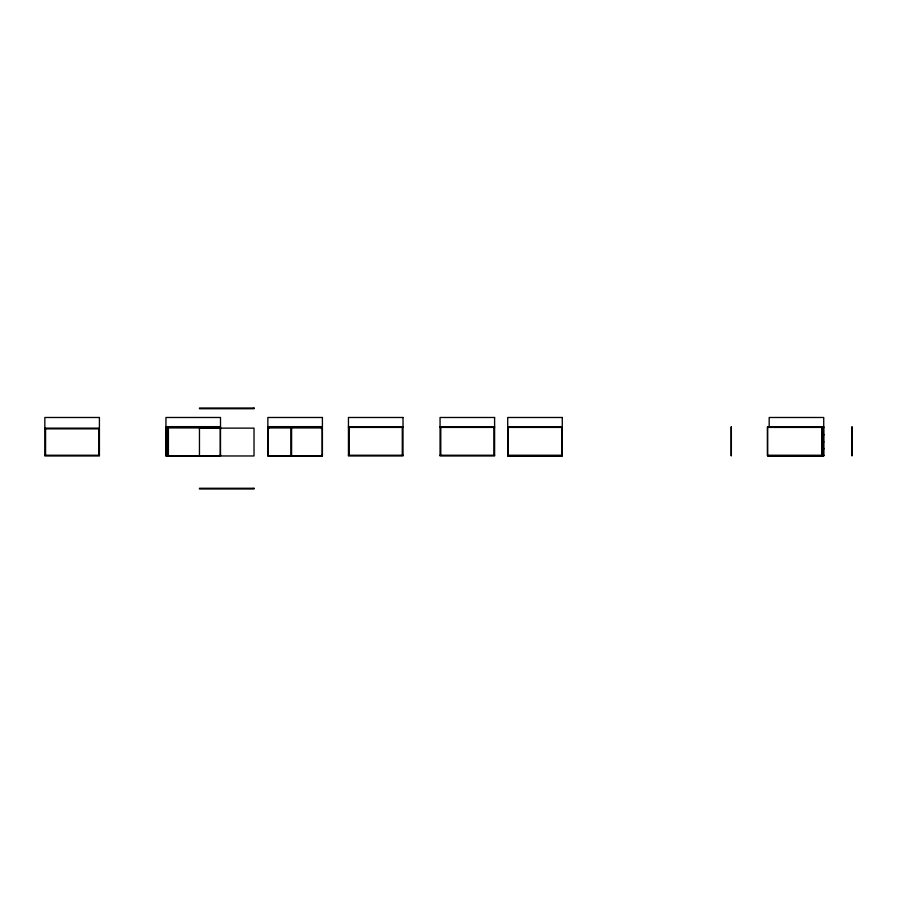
<?xml version="1.0" encoding="UTF-8"?>
<svg xmlns="http://www.w3.org/2000/svg" width="897" height="897" viewBox="0 0 897 897"><rect width="100%" height="100%" fill="white"/><g stroke="black" fill="none" stroke-linecap="round" stroke-linejoin="round"><path stroke-width="1.35" d="M507.713 449.15L507.713 448.276M507.713 442.199L507.937 441.324M507.713 435.236L507.713 434.372M562.273 449.15L562.273 448.276M562.273 442.199L562.049 441.324M562.273 435.236L562.273 434.372M823.726 449.15L823.726 448.276M823.726 442.199L823.513 441.324M823.726 435.236L823.726 434.372M220.505 426.647L166.158 426.647L166.158 455.743M322.404 426.647L268.068 426.647L268.068 455.743M348.451 426.68L403.011 426.68M440.057 426.68L494.606 426.68M507.937 426.68L562.049 426.68M767.63 426.68L823.513 426.68M166.158 426.871L220.505 426.871M268.068 426.871L322.404 426.871M507.713 426.905L562.273 426.905M767.417 426.905L823.726 426.905M348.451 427.409L403.011 427.409M440.057 427.409L494.606 427.409M507.713 427.409L562.273 427.409M823.726 427.409L767.417 427.409L767.417 455.239L823.726 455.239M165.945 427.925L220.505 427.925M267.855 427.925L322.404 427.925M44.85 428.138L99.41 428.138M44.85 428.867L99.41 428.867M44.85 455.239L99.41 455.239M348.451 455.239L403.011 455.239M440.057 455.239L494.606 455.239M507.713 455.239L562.273 455.239M165.945 455.743L220.505 455.743M267.855 455.743L322.404 455.743M507.713 455.743L562.273 455.743M767.417 455.743L823.726 455.743M767.63 455.968L823.726 455.968L823.726 417.486L769.178 417.486L769.178 427.409M852.15 426.905L852.15 455.743M851.937 426.905L851.937 455.743M823.513 426.905L823.513 455.743M821.966 427.409L821.966 455.239M821.753 427.409L821.753 455.239M767.63 427.409L767.63 455.239M731.347 426.905L731.347 455.743M731.133 426.905L731.133 455.743M562.049 426.905L562.049 455.743M507.937 426.905L507.937 455.743M493.888 427.409L493.888 455.239M440.786 427.409L440.786 455.239M402.282 427.409L402.282 455.239M349.18 427.409L349.18 455.239M322.191 427.925L322.191 455.743M220.505 455.968L220.505 417.486L165.945 417.486L165.945 455.968L254.019 455.968L254.019 428.138L199.459 428.138L199.459 455.968M220.281 427.925L220.281 455.743M98.681 428.867L98.681 455.239M45.579 428.867L45.579 455.239M167.223 455.743A1.278 1.278 0 0 1 165.945 454.476M220.505 454.476A1.278 1.278 0 0 1 219.227 455.743M219.227 427.925A1.278 1.278 0 0 1 220.505 429.192M165.945 429.192A1.278 1.278 0 0 1 167.223 427.925M269.122 455.743A1.278 1.278 0 0 1 267.855 454.476M322.404 454.476A1.278 1.278 0 0 1 321.137 455.743M321.137 427.925A1.278 1.278 0 0 1 322.404 429.192M267.855 429.192A1.278 1.278 0 0 1 269.122 427.925M254.019 408.012L199.459 408.012L199.459 408.74L254.019 408.74L254.019 408.012M99.41 417.486L44.85 417.486L44.85 455.968L99.41 455.968L99.41 417.486M322.404 417.486L267.855 417.486L267.855 455.968L322.404 455.968L322.404 417.486M403.011 417.486L348.451 417.486L348.451 455.968L403.011 455.968L403.011 417.486M494.606 417.486L440.057 417.486L440.057 455.968L494.606 455.968L494.606 417.486M562.273 417.486L507.713 417.486L507.713 455.968L562.273 455.968L562.273 417.486M168.401 428.867L167.672 428.867L167.672 455.239L168.401 455.239L168.401 428.867M291.592 428.867L290.863 428.867L290.863 455.239L291.592 455.239L291.592 428.867M254.019 488.26L199.459 488.26L199.459 488.988L254.019 488.988L254.019 488.26"/></g></svg>
